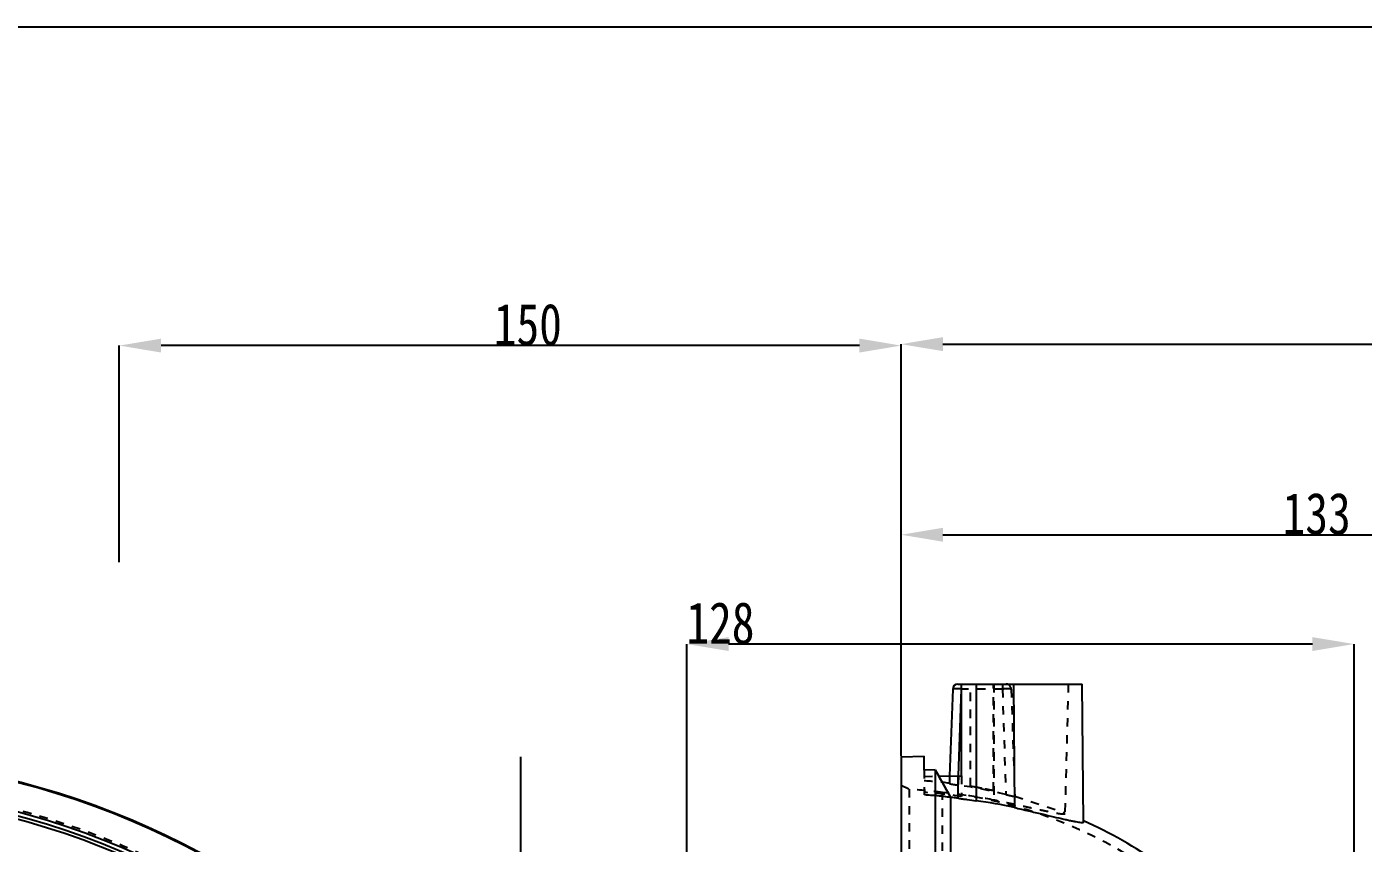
# Model space of a CAD drawing. Header units: millimetres. Extents: x 723 to 11228, y -2384 to 1578.
# Drawn here: x 1255.7 to 1512.1, y 377 to 533.6 of the extents above; entities that cross this region are included whole.
import ezdxf

# ---------------------------------------------------------------- set-up
doc = ezdxf.new("R2010")
doc.units = ezdxf.units.MM
doc.header["$LTSCALE"] = 16.335
doc.header["$PDMODE"] = 3
doc.header["$PDSIZE"] = 0.3125
doc.linetypes.add('HIDDEN', pattern=[0.2, 0.1, -0.1])
doc.layers.get('0').update_dxf_attribs({"linetype": 'CONTINUOUS'})
doc.layers.get('Defpoints').update_dxf_attribs({"linetype": 'CONTINUOUS'})
doc.layers.add('DEFAULT_2', color=8, linetype='HIDDEN')
doc.styles.get("Standard").update_dxf_attribs({"font": 'txt', "width": 0.8})
doc.dimstyles.new('ISO-25', dxfattribs={"dimtxt": 8, "dimasz": 8, "dimexe": 0, "dimexo": 0, "dimgap": 0, "dimtad": 1, "dimtxsty": 'Standard', "dimcen": 0, "dimclrd": 4, "dimclre": 4, "dimclrt": 6, "dimadec": 0, "dimazin": 0, "dimtfac": 1, "dimtofl": 0, "dimtmove": 0, "dimatfit": 3, "dimfxl": 0, "dimarcsym": 0})

# ---------------------------------------------------------------- blocks, each defined once
blk = doc.blocks.new('*D11')
at = {"color": 4, "lineweight": -2}
for p, q in [((1423.47, 393.71), (1423.47, 436.21)), ((1431.47, 436.21), (1548.47, 436.21)), ((1556.47, 393.71), (1556.47, 436.21))]:
    blk.add_line(p, q, dxfattribs=at)
at = {"color": 4}
for points in [[(1431.47, 437.54), (1431.47, 434.87), (1423.47, 436.21)], [(1548.47, 437.54), (1548.47, 434.87), (1556.47, 436.21)]]:
    blk.add_solid(points, dxfattribs=at)
at = {"layer": 'Defpoints', "color": 0}
for p in [(1556.47, 436.21), (1423.47, 393.71), (1556.47, 393.71)]:
    blk.add_point(p, dxfattribs=at)
at = {"color": 6, "insert": (1503.19, 440.21), "char_height": 8, "attachment_point": 5}
blk.add_mtext('133', dxfattribs=at)
blk = doc.blocks.new('*D12')
at = {"color": 4, "lineweight": -2}
for p, q in [((1423.47, 425.25), (1423.47, 472.76)), ((1431.47, 472.76), (1605.47, 472.76)), ((1613.47, 425.25), (1613.47, 472.76))]:
    blk.add_line(p, q, dxfattribs=at)
at = {"color": 4}
for points in [[(1431.47, 474.1), (1431.47, 471.43), (1423.47, 472.76)], [(1605.47, 474.1), (1605.47, 471.43), (1613.47, 472.76)]]:
    blk.add_solid(points, dxfattribs=at)
at = {"layer": 'Defpoints', "color": 0}
for p in [(1613.47, 472.76), (1423.47, 425.25), (1613.47, 425.25)]:
    blk.add_point(p, dxfattribs=at)
at = {"color": 6, "insert": (1561.14, 476.76), "char_height": 8, "attachment_point": 5}
blk.add_mtext('190', dxfattribs=at)
blk = doc.blocks.new('*D13')
at = {"color": 4, "lineweight": -2}
for p, q in [((1273.47, 430.98), (1273.47, 472.49)), ((1415.47, 472.49), (1281.47, 472.49)), ((1423.47, 430.98), (1423.47, 472.49))]:
    blk.add_line(p, q, dxfattribs=at)
at = {"color": 4}
for points in [[(1281.47, 473.82), (1281.47, 471.16), (1273.47, 472.49)], [(1415.47, 473.82), (1415.47, 471.16), (1423.47, 472.49)]]:
    blk.add_solid(points, dxfattribs=at)
at = {"layer": 'Defpoints', "color": 0}
for p in [(1273.47, 472.49), (1273.47, 430.98), (1423.47, 430.98)]:
    blk.add_point(p, dxfattribs=at)
at = {"color": 6, "insert": (1351.85, 476.49), "char_height": 8, "attachment_point": 5}
blk.add_mtext('150', dxfattribs=at)
blk = doc.blocks.new('*D14')
at = {"color": 4, "lineweight": -2}
for p, q in [((1382.36, 291.6), (1382.36, 415.24)), ((1502.36, 415.24), (1390.36, 415.24)), ((1510.36, 291.6), (1510.36, 415.24))]:
    blk.add_line(p, q, dxfattribs=at)
at = {"color": 4}
for points in [[(1390.36, 416.57), (1390.36, 413.91), (1382.36, 415.24)], [(1502.36, 416.57), (1502.36, 413.91), (1510.36, 415.24)]]:
    blk.add_solid(points, dxfattribs=at)
at = {"layer": 'Defpoints', "color": 0}
for p in [(1382.36, 415.24), (1382.36, 291.6), (1510.36, 291.6)]:
    blk.add_point(p, dxfattribs=at)
at = {"color": 6, "insert": (1388.8, 419.24), "char_height": 8, "attachment_point": 5}
blk.add_mtext('128', dxfattribs=at)
blk = doc.blocks.new('*D15')
at = {"color": 4, "lineweight": -2}
for p, q in [((1350.47, 393.63), (1350.47, 363.03)), ((1423.47, 393.63), (1423.47, 363.03)), ((1415.47, 363.03), (1358.47, 363.03))]:
    blk.add_line(p, q, dxfattribs=at)
at = {"color": 4}
for points in [[(1358.47, 364.36), (1358.47, 361.7), (1350.47, 363.03)], [(1415.47, 364.36), (1415.47, 361.7), (1423.47, 363.03)]]:
    blk.add_solid(points, dxfattribs=at)
at = {"layer": 'Defpoints', "color": 0}
for p in [(1350.47, 393.63), (1423.47, 393.63), (1350.47, 363.03)]:
    blk.add_point(p, dxfattribs=at)
at = {"color": 6, "insert": (1389.32, 367.03), "char_height": 8, "attachment_point": 5}
blk.add_mtext('73', dxfattribs=at)

msp = doc.modelspace()

# ---------------------------------------------------------------- linework, layer by layer
at = {"color": 7, "linetype": 'Continuous'}
for p, q in [((1433.357, 406.605), (1432.769, 389.937)), ((1434.356, 407.569), (1458.228, 407.569)), ((1434.468, 389.964), (1435.055, 406.617)), ((1435.069, 389.977), (1435.069, 407.569)), ((1437.864, 407.569), (1437.864, 385.198)), ((1444.997, 407.569), (1445.204, 383.875)), ((1458.459, 381.114), (1458.228, 407.569)), ((1423.468, 393.631), (1427.868, 393.708)), ((1423.468, 393.631), (1423.468, 81.221)), ((1427.868, 391.077), (1427.868, 393.708)), ((1429.968, 391.128), (1427.868, 391.077)), ((1429.968, 391.128), (1429.968, 81.107)), ((1429.968, 391.128), (1430.672, 389.9)), ((1430.672, 389.9), (1435.069, 389.977)), ((1434.429, 385.666), (1434.429, 389.966)), ((1433.004, 86.333), (1433.004, 385.832))]:
    msp.add_line(p, q, dxfattribs=at)
msp.add_lwpolyline([(993.956, 533.645), (2003.412, 533.645), (2003.412, -80.393), (993.956, -80.393)], close=True)
for radius in [156.205, 150.739, 150.001, 149.369]:
    msp.add_circle((1215.081, 237.426), radius, dxfattribs=at)
for centre, radius, start, end in [((1434.356, 406.569), 1, 90, 177.97992), ((1215.081, 237.426), 156.319, 100.52941, 79.47059), ((1422.556, 299.49), 86.99, 82.15506, 83.10025), ((1567.291, 1349.474), 972.923, 262.151163, 262.355312), ((1426.905, 303.396), 82.534, 77.19053, 82.36969), ((1421.936, 300.394), 88.818, 54.88495, 65.72169)]:
    msp.add_arc(centre, radius, start, end, dxfattribs=at)
for points, knots in [([(1435.055, 406.617), (1434.945, 406.619), (1434.729, 406.623), (1434.414, 406.627), (1434.124, 406.629), (1433.87, 406.628), (1433.685, 406.626), (1433.563, 406.623), (1433.491, 406.621), (1433.436, 406.617), (1433.393, 406.614), (1433.373, 406.61), (1433.357, 406.608), (1433.357, 406.605)], [0, 0, 0, 0, 0.1944147, 0.3821282, 0.5548214, 0.7060749, 0.830222, 0.8806864, 0.9226981, 0.9557874, 0.979734, 0.9944136, 1, 1, 1, 1]), ([(1445.204, 383.875), (1446.111, 383.669), (1447.863, 383.266), (1450.374, 382.675), (1452.634, 382.138), (1454.334, 381.74), (1455.525, 381.473), (1456.274, 381.313), (1456.918, 381.186), (1457.452, 381.093), (1457.828, 381.042), (1458.07, 381.024), (1458.206, 381.021), (1458.313, 381.027), (1458.391, 381.043), (1458.445, 381.069), (1458.459, 381.101), (1458.459, 381.114)], [0, 0, 0, 0, 0.205068, 0.396354, 0.5686564, 0.7172907, 0.781286, 0.8377078, 0.8860909, 0.9260262, 0.9572317, 0.9694958, 0.9795219, 0.9873497, 0.9930819, 0.9970046, 1, 1, 1, 1])]:
    msp.add_open_spline(points, degree=3, knots=knots, dxfattribs=at)
msp.add_open_spline([(1430.672, 389.9), (1431.45, 388.544), (1432.227, 387.188), (1433.004, 385.832)], degree=3, dxfattribs=at)
at = {"layer": 'DEFAULT_2', "color": 8, "linetype": 'HIDDEN'}
for p, q in [((1442.893, 406.617), (1435.055, 406.617)), ((1436.775, 387.963), (1436.775, 407.569)), ((1441.175, 387.103), (1441.175, 407.569)), ((1441.275, 407.569), (1441.216, 385.314)), ((1442.893, 407.569), (1442.893, 406.617)), ((1442.893, 406.617), (1443.559, 386.388)), ((1444.592, 406.602), (1445.27, 386.007)), ((1455.542, 407.569), (1454.889, 382.662)), ((1427.868, 391.077), (1427.868, 386.299)), ((1427.868, 389.851), (1430.672, 389.9)), ((1430.98, 389.363), (1430.672, 389.9)), ((1432.769, 389.937), (1432.717, 388.475)), ((1434.468, 389.964), (1434.405, 388.187)), ((1435.069, 389.977), (1435.069, 385.999)), ((1423.468, 388.165), (1425.029, 387.427)), ((1425.029, 387.427), (1425.029, 87.425)), ((1431.37, 388.682), (1430.98, 389.363)), ((1431.759, 388.004), (1431.37, 388.682)), ((1431.992, 387.597), (1431.759, 388.004)), ((1432.19, 387.252), (1431.992, 387.597)), ((1432.568, 386.591), (1432.19, 387.252)), ((1441.175, 387.103), (1436.775, 387.963)), ((1431.392, 88.057), (1431.392, 386.796)), ((1433.004, 385.832), (1432.568, 386.591)), ((1445.267, 386.092), (1454.894, 382.87))]:
    msp.add_line(p, q, dxfattribs=at)
for centre, radius, start, end in [((1443.592, 406.569), 1, 1.88662, 90), ((1396.992, 72.485), 316.188, 83.754, 84.91269), ((1421.936, 300.394), 88.818, 83.02593, 86.17043), ((1421.926, 300.463), 88.607, 75.86805, 81.90326), ((1399.488, 185.465), 205.902, 78.94336, 79.56647), ((1399.719, 186.683), 204.663, 78.94147, 79.56836), ((1400.637, 191.426), 199.832, 78.2956, 78.93904), ((1400.791, 192.189), 199.054, 78.29434, 78.9403), ((1215.081, 237.426), 151.093, 100.82307, 79.17693), ((1421.932, 299.431), 87.558, 81.3711, 86.11287), ((1422.54, 299.366), 87.115, 82.15619, 86.49374), ((1422.543, 299.366), 87.096, 83.1019, 86.49489), ((1421.936, 300.394), 86.918, 54.88515, 83.75396), ((1565.29, 1334.759), 958.072, 262.149581, 262.356894), ((1423.428, 299.979), 87.169, 78.22553, 82.32561)]:
    msp.add_arc(centre, radius, start, end, dxfattribs=at)
for points, knots in [([(1444.592, 406.602), (1444.592, 406.605), (1444.576, 406.608), (1444.555, 406.612), (1444.512, 406.615), (1444.457, 406.618), (1444.386, 406.621), (1444.263, 406.624), (1444.078, 406.627), (1443.825, 406.628), (1443.534, 406.626), (1443.22, 406.623), (1443.003, 406.619), (1442.893, 406.617)], [0, 0, 0, 0, 0.0055838, 0.0202605, 0.0442051, 0.0772934, 0.119304, 0.1697669, 0.2939121, 0.445167, 0.6178645, 0.8055835, 1, 1, 1, 1]), ([(1432.717, 388.475), (1432.717, 388.472), (1432.732, 388.466), (1432.753, 388.458), (1432.796, 388.448), (1432.85, 388.435), (1432.921, 388.421), (1433.043, 388.398), (1433.227, 388.366), (1433.479, 388.325), (1433.767, 388.28), (1434.08, 388.234), (1434.296, 388.202), (1434.405, 388.187)], [0, 0, 0, 0, 0.0060344, 0.0210827, 0.0453568, 0.0787207, 0.120935, 0.1715235, 0.2956737, 0.4466112, 0.6188037, 0.8059913, 1, 1, 1, 1]), ([(1432.717, 388.475), (1432.717, 388.472), (1432.732, 388.466), (1432.753, 388.458), (1432.796, 388.448), (1432.85, 388.435), (1432.921, 388.421), (1433.043, 388.398), (1433.227, 388.366), (1433.479, 388.325), (1433.767, 388.28), (1434.08, 388.234), (1434.296, 388.202), (1434.405, 388.187)], [0, 0, 0, 0, 0.0060332, 0.0210784, 0.0453495, 0.0787125, 0.1209268, 0.171515, 0.2956673, 0.4466122, 0.6188086, 0.8059935, 1, 1, 1, 1]), ([(1454.889, 382.662), (1454.889, 382.633), (1454.82, 382.6), (1454.732, 382.592), (1454.614, 382.588), (1454.468, 382.595), (1454.209, 382.618), (1453.58, 382.704), (1452.449, 382.914), (1450.785, 383.259), (1448.754, 383.698), (1446.428, 384.205), (1443.883, 384.754), (1442.12, 385.126), (1441.216, 385.314)], [0, 0, 0, 0, 0.0062437, 0.0122049, 0.0203999, 0.0308954, 0.0437018, 0.0761529, 0.1673586, 0.2905443, 0.4410061, 0.6132988, 0.8016876, 1, 1, 1, 1]), ([(1443.559, 386.388), (1443.668, 386.361), (1443.882, 386.308), (1444.195, 386.231), (1444.486, 386.161), (1444.743, 386.102), (1444.956, 386.055), (1445.103, 386.025), (1445.189, 386.01), (1445.233, 386.004), (1445.253, 386.002), (1445.27, 386.004), (1445.27, 386.007)], [0, 0, 0, 0, 0.1914483, 0.3774112, 0.5501014, 0.7026982, 0.8288382, 0.9229866, 0.9564868, 0.9804716, 0.9948441, 1, 1, 1, 1]), ([(1443.559, 386.388), (1443.668, 386.361), (1443.882, 386.308), (1444.195, 386.231), (1444.486, 386.161), (1444.744, 386.102), (1444.956, 386.055), (1445.103, 386.025), (1445.189, 386.01), (1445.233, 386.004), (1445.253, 386.002), (1445.27, 386.004), (1445.27, 386.007)], [0, 0, 0, 0, 0.1914573, 0.3774406, 0.550144, 0.7027395, 0.8288661, 0.9230013, 0.9564995, 0.980479, 0.9948459, 1, 1, 1, 1])]:
    msp.add_open_spline(points, degree=3, knots=knots, dxfattribs=at)

# ---------------------------------------------------------------- dimensions: what is measured, and where the dimension line sits
for base, p1, p2, picture, middle in [((1273.468, 472.491), (1423.468, 430.983), (1273.468, 430.983), '*D13', (1351.849, 472.491)), ((1613.468, 472.763), (1423.468, 425.253), (1613.468, 425.253), '*D12', (1561.141, 472.763)), ((1556.468, 436.208), (1423.468, 393.708), (1556.468, 393.708), '*D11', (1503.187, 436.208)), ((1382.362, 415.239), (1510.362, 291.603), (1382.362, 291.603), '*D14', (1388.803, 415.239)), ((1350.468, 363.029), (1423.468, 393.631), (1350.468, 393.631), '*D15', (1389.322, 363.029))]:
    dim = msp.add_linear_dim(base=base, p1=p1, p2=p2, dimstyle='ISO-25')
    dim.commit()
    dim.dimension.update_dxf_attribs({"geometry": picture, "text_midpoint": middle, "dimtype": 160})

doc.saveas('drawing.dxf')
